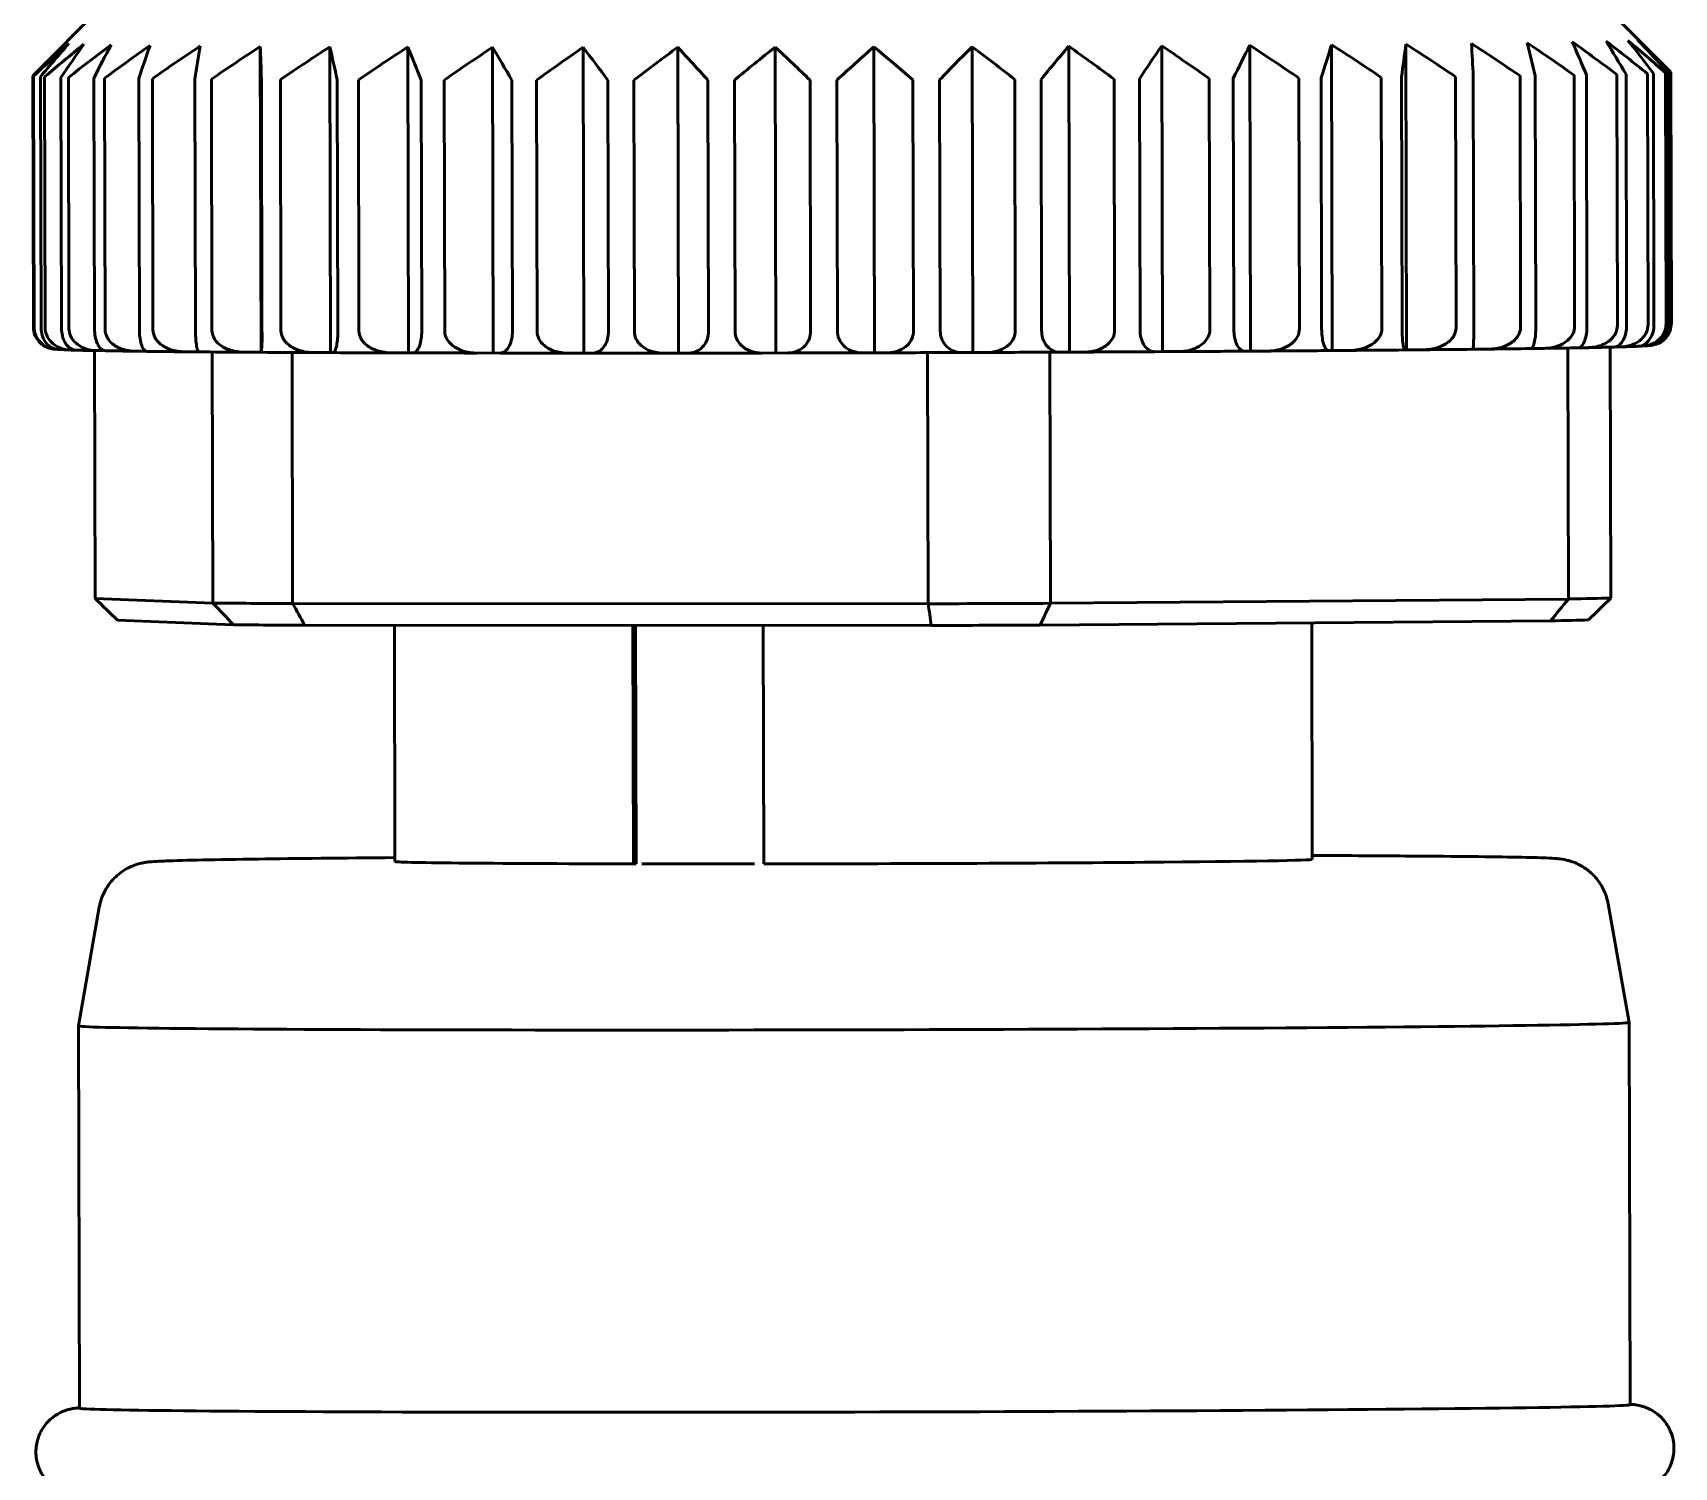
# Model space of a CAD drawing. Header units: millimetres. Extents: x 0 to 420, y 0 to 297.
# Drawn here: x 80.079 to 82.226, y 172.467 to 174.343 of the extents above; entities that cross this region are included whole.
import ezdxf

# ---------------------------------------------------------------- set-up
doc = ezdxf.new("R2010")
doc.units = ezdxf.units.MM
doc.header["$LTSCALE"] = 0.75
doc.layers.add('Visible', color=7, linetype='Continuous', lineweight=50)

msp = doc.modelspace()

# ---------------------------------------------------------------- linework, layer by layer
at = {"layer": 'Visible', "extrusion": (0, 1, 0)}
for p, q in [((80.1502, 174.3583), (80.0972, 174.3051)), ((82.1502, 174.3629), (82.2173, 174.2961)), ((80.3766, 174.3253), (80.3775, 173.9253)), ((80.4676, 174.3248), (80.4685, 173.9248)), ((80.5694, 174.3245), (80.5704, 173.9245)), ((80.6804, 174.3242), (80.6813, 173.9243)), ((80.7988, 174.3241), (80.7997, 173.9241)), ((80.9227, 174.3242), (80.9236, 173.9242)), ((81.0502, 174.3243), (81.0512, 173.9243)), ((81.1793, 174.3246), (81.1802, 173.9246)), ((81.308, 174.3249), (81.3089, 173.9249)), ((81.4341, 174.3254), (81.435, 173.9254)), ((81.5558, 174.326), (81.5567, 173.926)), ((81.671, 174.3267), (81.672, 173.9267)), ((81.7781, 174.3275), (81.779, 173.9275)), ((81.8753, 174.3283), (81.8762, 173.9283)), ((82.096, 173.959), (82.0953, 174.2876)), ((82.1114, 174.2879), (82.1121, 173.9593)), ((82.1519, 173.96), (82.1511, 174.2886)), ((82.1632, 174.2889), (82.1639, 173.9603)), ((82.192, 173.9611), (82.1912, 174.2896)), ((82.199, 174.2899), (82.1997, 173.9613)), ((82.2156, 173.9621), (82.2148, 174.2906)), ((82.2183, 174.2909), (82.219, 173.9623)), ((82.2225, 173.9631), (82.2217, 174.2916)), ((80.0798, 173.958), (80.079, 174.2866)), ((80.08, 174.2863), (80.0808, 173.9577)), ((80.0898, 173.957), (80.089, 174.2856)), ((80.0944, 174.2854), (80.0952, 173.9568)), ((80.1166, 173.9561), (80.1158, 174.2847)), ((80.1255, 174.2845), (80.1263, 173.9559)), ((80.1597, 173.9553), (80.1589, 174.2839)), ((80.1728, 174.2837), (80.1735, 173.9551)), ((80.2184, 173.9546), (80.2176, 174.2831)), ((80.2355, 174.283), (80.2362, 173.9544)), ((80.2918, 173.9539), (80.2911, 174.2825)), ((80.3126, 174.2823), (80.3133, 173.9538)), ((80.3788, 173.9534), (80.3781, 174.2819)), ((80.4029, 174.2818), (80.4036, 173.9533)), ((80.478, 173.9529), (80.4772, 174.2815)), ((80.505, 174.2814), (80.5057, 173.9529)), ((80.5878, 173.9526), (80.587, 174.2812)), ((80.6172, 174.2811), (80.618, 173.9526)), ((80.7064, 173.9524), (80.7057, 174.281)), ((80.7379, 174.281), (80.7387, 173.9524)), ((80.8321, 173.9524), (80.8314, 174.2809)), ((80.8651, 174.2809), (80.8659, 173.9524)), ((80.9628, 173.9524), (80.9621, 174.281)), ((80.9968, 174.2811), (80.9976, 173.9525)), ((81.0965, 173.9526), (81.0957, 174.2812)), ((81.1309, 174.2813), (81.1317, 173.9527)), ((81.231, 173.953), (81.2303, 174.2815)), ((81.2653, 174.2816), (81.2661, 173.9531)), ((81.3643, 173.9534), (81.3636, 174.282)), ((81.3979, 174.2821), (81.3987, 173.9535)), ((81.4942, 173.954), (81.4935, 174.2825)), ((81.5266, 174.2827), (81.5274, 173.9541)), ((81.6187, 173.9546), (81.618, 174.2832)), ((81.6494, 174.2834), (81.6502, 173.9548)), ((81.7359, 173.9554), (81.7351, 174.2839)), ((81.7643, 174.2841), (81.765, 173.9556)), ((81.8438, 173.9562), (81.843, 174.2847)), ((81.8695, 174.285), (81.8703, 173.9564)), ((81.9408, 173.9571), (81.94, 174.2856)), ((81.9634, 174.2859), (81.9641, 173.9573)), ((82.0253, 173.958), (82.0246, 174.2866)), ((82.0444, 174.2869), (82.0452, 173.9583)), ((80.1338, 173.9281), (80.1292, 173.9281)), ((80.1605, 173.6031), (80.1598, 173.9273)), ((80.1727, 173.9273), (80.1633, 173.9273)), ((80.227, 173.9265), (80.213, 173.9265)), ((80.2958, 173.9258), (80.2775, 173.9258)), ((80.3137, 173.9255), (80.3145, 173.5972)), ((80.3557, 173.9253), (80.3775, 173.9253)), ((80.3775, 173.9253), (80.378, 173.9251)), ((80.4189, 173.5965), (80.4181, 173.9249)), ((80.4685, 173.9248), (80.4465, 173.9248)), ((80.4685, 173.9248), (80.4718, 173.9247)), ((80.5704, 173.9245), (80.5484, 173.9244)), ((80.5704, 173.9245), (80.5763, 173.9243)), ((80.6813, 173.9243), (80.6599, 173.9242)), ((80.6813, 173.9243), (80.6899, 173.9241)), ((80.7997, 173.9241), (80.779, 173.924)), ((80.7997, 173.9241), (80.8107, 173.924)), ((80.9236, 173.9242), (80.9041, 173.924)), ((80.9236, 173.9242), (80.9369, 173.9241)), ((81.0512, 173.9243), (81.033, 173.9242)), ((81.0512, 173.9243), (81.0666, 173.9242)), ((81.1802, 173.9246), (81.1638, 173.9244)), ((81.1802, 173.9246), (81.1975, 173.9245)), ((81.2496, 173.9247), (81.2504, 173.5962)), ((81.2944, 173.9248), (81.3089, 173.9249)), ((81.3089, 173.9249), (81.3277, 173.9249)), ((81.4102, 173.5968), (81.4095, 173.9252)), ((81.435, 173.9254), (81.4227, 173.9253)), ((81.435, 173.9254), (81.4551, 173.9254)), ((81.5567, 173.926), (81.5468, 173.9259)), ((81.5567, 173.926), (81.5778, 173.926)), ((81.672, 173.9267), (81.6646, 173.9265)), ((81.672, 173.9267), (81.6937, 173.9267)), ((81.779, 173.9275), (81.7743, 173.9273)), ((81.779, 173.9275), (81.801, 173.9275)), ((81.8762, 173.9283), (81.8742, 173.9282)), ((81.8762, 173.9283), (81.8981, 173.9284)), ((81.9629, 173.9292), (81.9834, 173.9293)), ((82.0392, 173.9302), (82.0556, 173.9303)), ((82.0871, 173.9308), (82.0878, 173.6024)), ((82.1016, 173.9312), (82.1136, 173.9312)), ((82.1433, 173.6037), (82.1425, 173.9319)), ((82.1491, 173.9322), (82.1563, 173.9322)), ((82.1809, 173.9332), (82.1832, 173.9332)), ((80.3145, 173.5972), (80.1605, 173.6031)), ((82.0878, 173.6024), (81.4102, 173.5968)), ((81.2504, 173.5962), (80.4189, 173.5965)), ((80.3416, 173.5687), (80.1899, 173.5746)), ((81.2541, 173.5678), (80.4348, 173.5681)), ((80.5527, 173.2592), (80.552, 173.5681)), ((80.8641, 173.568), (80.8648, 173.2561)), ((80.8682, 173.2561), (80.8675, 173.568)), ((81.0353, 173.256), (81.0346, 173.5679)), ((82.0645, 173.5739), (81.3969, 173.5684)), ((81.7527, 173.2619), (81.752, 173.5713)), ((80.8682, 173.2561), (80.8648, 173.2561)), ((80.1659, 173.1993), (80.1389, 173.044)), ((82.1397, 173.2038), (82.1675, 173.0486)), ((80.1389, 173.044), (80.1401, 172.544)), ((82.1675, 173.0486), (82.1686, 172.5486))]:
    msp.add_line(p, q, dxfattribs=at)
at = {"layer": 'Visible'}
msp.add_arc((80.1536, 173.9454), 0.2253, 354.8287, 2.0224, dxfattribs=at)
at = {"layer": 'Visible', "extrusion": (-2e-16, 0, -1)}
for centre, major_axis, ratio, start_param, end_param in [((81.1695, 173.9329), (1.0634, 0.0032), 0.007528, 2.814361, 2.904274), ((81.1565, 173.9322), (1.0497, 0.0025), 0.007337, 2.689308, 2.780897), ((81.1532, 173.932), (1.0461, 0.0024), 0.007288, 2.563899, 2.656063), ((81.1521, 173.932), (1.0447, 0.0024), 0.00727, 2.43836, 2.530797), ((81.1516, 173.932), (1.044, 0.0024), 0.007262, 2.312766, 2.405358), ((81.1514, 173.932), (1.0437, 0.0024), 0.007258, 2.187146, 2.279835), ((81.1513, 173.932), (1.0435, 0.0024), 0.007256, 2.061513, 2.154265), ((81.1512, 173.932), (1.0434, 0.0024), 0.007255, 1.935874, 2.028668), ((81.1512, 173.932), (1.0433, 0.0024), 0.007254, 1.810232, 1.903054), ((81.1512, 173.932), (1.0433, 0.0024), 0.007253, 1.68459, 1.777428), ((81.1512, 173.932), (1.0433, 0.0024), 0.007253, 1.558949, 1.651795), ((81.1512, 173.932), (1.0433, 0.0024), 0.007253, 1.433313, 1.526157), ((81.1512, 173.932), (1.0433, 0.0024), 0.007254, 1.307683, 1.400516), ((81.1512, 173.932), (1.0434, 0.0024), 0.007254, 1.182062, 1.274873), ((81.1511, 173.932), (1.0434, 0.0024), 0.007255, 1.056455, 1.149232), ((81.151, 173.932), (1.0436, 0.0024), 0.007257, 0.930868, 1.023595), ((81.1509, 173.932), (1.0438, 0.0024), 0.00726, 0.805316, 0.897967), ((81.1506, 173.932), (1.0443, 0.0024), 0.007265, 0.679824, 0.772356), ((81.1499, 173.932), (1.0452, 0.0024), 0.007276, 0.554446, 0.646782), ((81.1481, 173.9321), (1.0472, 0.0023), 0.007304, 0.429323, 0.521287), ((81.1423, 173.9323), (1.0535, 0.0021), 0.007389, 0.304907, 0.395994), ((81.152, 173.5748), (1, 0.0023), 0.007252, 2.370566, 2.51571), ((81.152, 173.5748), (1, 0.0023), 0.007252, 1.323368, 1.468512), ((81.152, 173.5748), (1, 0.0023), 0.007252, 0.276171, 0.421314), ((81.1527, 173.2605), (0.6, 0.0014), 0.007252, 2.071311, 3.141593), ((81.1527, 173.2605), (0.6, 0.0014), 0.007252, 0, 1.767766), ((81.1527, 173.2605), (0.6, 0.0014), 0.007252, 1.788678, 2.0504), ((81.1532, 173.0463), (1.0143, 0.0023), 0.007252, -0.001279, 3.142871), ((81.1543, 172.5463), (1.0143, 0.0023), 0.007252, 0, 3.141593)]:
    msp.add_ellipse(centre, major_axis=major_axis, ratio=ratio, start_param=start_param, end_param=end_param, dxfattribs=at)
at = {"layer": 'Visible'}
for start_param, end_param in [(-0.42773, -0.269755), (3.761061, 3.919035), (-1.474927, -1.316953)]:
    msp.add_ellipse((81.1519, 173.6034), major_axis=(1.0286, 0.0024), ratio=0.007252, start_param=start_param, end_param=end_param, dxfattribs=at)
for points in [[(82.0339, 174.3301), (82.0375, 174.316), (82.041, 174.3015), (82.0444, 174.2869)], [(82.0953, 174.2876), (82.075, 174.302), (82.0546, 174.3162), (82.0339, 174.3301)], [(82.0929, 174.3311), (82.0991, 174.317), (82.1053, 174.3025), (82.1114, 174.2879)], [(82.1511, 174.2886), (82.1319, 174.303), (82.1125, 174.3172), (82.0929, 174.3311)], [(82.1371, 174.3321), (82.1458, 174.318), (82.1545, 174.3035), (82.1632, 174.2889)], [(82.1912, 174.2896), (82.1733, 174.304), (82.1553, 174.3182), (82.1371, 174.3321)], [(82.1657, 174.3331), (82.1769, 174.319), (82.188, 174.3045), (82.199, 174.2899)], [(82.2148, 174.2906), (82.1986, 174.305), (82.1822, 174.3192), (82.1657, 174.3331)], [(82.1782, 174.334), (82.1917, 174.3199), (82.205, 174.3055), (82.2183, 174.2909)], [(82.2217, 174.2916), (82.2073, 174.306), (82.1928, 174.3202), (82.1782, 174.334)], [(80.126, 174.3289), (80.1105, 174.315), (80.0952, 174.3008), (80.08, 174.2863)], [(80.089, 174.2856), (80.1012, 174.3003), (80.1135, 174.3148), (80.126, 174.3289)], [(80.1458, 174.328), (80.1285, 174.3141), (80.1114, 174.2998), (80.0944, 174.2854)], [(80.1158, 174.2847), (80.1257, 174.2994), (80.1357, 174.3139), (80.1458, 174.328)], [(80.1814, 174.3272), (80.1626, 174.3133), (80.144, 174.299), (80.1255, 174.2845)], [(80.1589, 174.2839), (80.1663, 174.2986), (80.1738, 174.313), (80.1814, 174.3272)], [(80.2323, 174.3265), (80.2123, 174.3125), (80.1925, 174.2982), (80.1728, 174.2837)], [(80.2176, 174.2831), (80.2225, 174.2978), (80.2274, 174.3123), (80.2323, 174.3265)], [(80.2977, 174.3258), (80.2768, 174.3118), (80.2561, 174.2975), (80.2355, 174.283)], [(80.2911, 174.2825), (80.2933, 174.2972), (80.2955, 174.3116), (80.2977, 174.3258)], [(80.3766, 174.3253), (80.3551, 174.3112), (80.3337, 174.2969), (80.3126, 174.2823)], [(80.3781, 174.2819), (80.3776, 174.2966), (80.3771, 174.3111), (80.3766, 174.3253)], [(80.4676, 174.3248), (80.4459, 174.3107), (80.4243, 174.2964), (80.4029, 174.2818)], [(80.4772, 174.2815), (80.474, 174.2962), (80.4709, 174.3106), (80.4676, 174.3248)], [(80.5694, 174.3245), (80.5478, 174.3104), (80.5263, 174.296), (80.505, 174.2814)], [(80.587, 174.2812), (80.5812, 174.2959), (80.5753, 174.3103), (80.5694, 174.3245)], [(80.6804, 174.3242), (80.6592, 174.3101), (80.6381, 174.2958), (80.6172, 174.2811)], [(80.7057, 174.281), (80.6973, 174.2957), (80.6889, 174.3101), (80.6804, 174.3242)], [(80.7988, 174.3241), (80.7783, 174.31), (80.7581, 174.2956), (80.7379, 174.281)], [(80.8314, 174.2809), (80.8206, 174.2956), (80.8097, 174.31), (80.7988, 174.3241)], [(80.9227, 174.3242), (80.9034, 174.31), (80.8842, 174.2956), (80.8651, 174.2809)], [(80.9621, 174.281), (80.9491, 174.2956), (80.9359, 174.31), (80.9227, 174.3242)], [(81.0502, 174.3243), (81.0323, 174.3102), (81.0145, 174.2957), (80.9968, 174.2811)], [(81.0957, 174.2812), (81.0807, 174.2958), (81.0655, 174.3102), (81.0502, 174.3243)], [(81.1793, 174.3246), (81.1631, 174.3104), (81.1469, 174.296), (81.1309, 174.2813)], [(81.2303, 174.2815), (81.2134, 174.2961), (81.1965, 174.3105), (81.1793, 174.3246)], [(81.308, 174.3249), (81.2936, 174.3108), (81.2794, 174.2963), (81.2653, 174.2816)], [(81.3636, 174.282), (81.3452, 174.2965), (81.3266, 174.3109), (81.308, 174.3249)], [(81.4341, 174.3254), (81.422, 174.3113), (81.4099, 174.2968), (81.3979, 174.2821)], [(81.4935, 174.2825), (81.4738, 174.2971), (81.4541, 174.3114), (81.4341, 174.3254)], [(81.5558, 174.326), (81.546, 174.3118), (81.5363, 174.2974), (81.5266, 174.2827)], [(81.618, 174.2832), (81.5974, 174.2977), (81.5767, 174.312), (81.5558, 174.326)], [(81.671, 174.3267), (81.6638, 174.3125), (81.6566, 174.2981), (81.6494, 174.2834)], [(81.7351, 174.2839), (81.7139, 174.2984), (81.6926, 174.3127), (81.671, 174.3267)], [(81.7781, 174.3275), (81.7735, 174.3133), (81.7689, 174.2988), (81.7643, 174.2841)], [(81.843, 174.2847), (81.8216, 174.2992), (81.7999, 174.3135), (81.7781, 174.3275)], [(81.8753, 174.3283), (81.8733, 174.3141), (81.8714, 174.2997), (81.8695, 174.285)], [(81.94, 174.2856), (81.9186, 174.3001), (81.897, 174.3144), (81.8753, 174.3283)], [(81.961, 174.3292), (81.9618, 174.315), (81.9626, 174.3006), (81.9634, 174.2859)], [(82.0246, 174.2866), (82.0035, 174.3011), (81.9824, 174.3153), (81.961, 174.3292)], [(80.079, 174.2866), (80.0851, 174.2928), (80.0911, 174.2989), (80.0972, 174.3051)], [(80.128, 173.9281), (80.1216, 173.9284), (80.1166, 173.9286), (80.1127, 173.9288)], [(82.1788, 173.933), (82.173, 173.9327), (82.1658, 173.9325), (82.1573, 173.9323)], [(82.1962, 173.9342), (82.1926, 173.9337), (82.1895, 173.9335), (82.1849, 173.9333)], [(80.1899, 173.5746), (80.1801, 173.5841), (80.1703, 173.5936), (80.1605, 173.6031)], [(82.0645, 173.5739), (82.0723, 173.5834), (82.0801, 173.5929), (82.0878, 173.6024)], [(82.1141, 173.575), (82.1238, 173.5846), (82.1336, 173.5941), (82.1433, 173.6037)], [(80.3416, 173.5687), (80.3325, 173.5782), (80.3235, 173.5877), (80.3145, 173.5972)], [(80.4348, 173.5681), (80.4295, 173.5776), (80.4242, 173.587), (80.4189, 173.5965)], [(81.2541, 173.5678), (81.2529, 173.5773), (81.2517, 173.5867), (81.2504, 173.5962)], [(81.3969, 173.5684), (81.4013, 173.5778), (81.4058, 173.5873), (81.4102, 173.5968)]]:
    msp.add_open_spline(points, degree=3, dxfattribs=at)
for points, knots in [([(80.0858, 173.9405), (80.084, 173.9427), (80.0824, 173.9457), (80.0804, 173.9513), (80.0798, 173.9549), (80.0798, 173.958)], [0.13795752, 0.13795752, 0.13795752, 0.13795752, 0.14488235, 0.14488235, 0.15136692, 0.15136692, 0.15136692, 0.15136692]), ([(80.0808, 173.9577), (80.0808, 173.9546), (80.0814, 173.9511), (80.0837, 173.9449), (80.0859, 173.9415), (80.0907, 173.9361), (80.0944, 173.9335), (80.1017, 173.9302), (80.1066, 173.9291), (80.1108, 173.929)], [0, 0, 0, 0, 0.00648457, 0.00648457, 0.01447686, 0.01447686, 0.02471872, 0.02471872, 0.03700894, 0.03700894, 0.03700894, 0.03700894]), ([(80.1127, 173.9288), (80.1096, 173.9291), (80.1062, 173.93), (80.1008, 173.933), (80.0978, 173.9356), (80.0939, 173.9409), (80.0922, 173.9443), (80.0903, 173.9504), (80.0898, 173.954), (80.0898, 173.957)], [0.11591103, 0.11591103, 0.11591103, 0.11591103, 0.12665732, 0.12665732, 0.13689918, 0.13689918, 0.14489147, 0.14489147, 0.15137604, 0.15137604, 0.15137604, 0.15137604]), ([(80.0952, 173.9568), (80.0952, 173.9537), (80.096, 173.9501), (80.0985, 173.944), (80.1009, 173.9406), (80.1063, 173.9352), (80.1105, 173.9326), (80.1187, 173.9292), (80.1244, 173.9281), (80.1292, 173.9281)], [0, 0, 0, 0, 0.00648457, 0.00648457, 0.01447686, 0.01447686, 0.02471872, 0.02471872, 0.037436, 0.037436, 0.037436, 0.037436]), ([(80.1359, 173.9279), (80.1332, 173.928), (80.1301, 173.929), (80.1255, 173.9321), (80.1231, 173.9347), (80.1199, 173.94), (80.1185, 173.9434), (80.117, 173.9495), (80.1166, 173.9531), (80.1166, 173.9561)], [0.11487274, 0.11487274, 0.11487274, 0.11487274, 0.1266482, 0.1266482, 0.13689006, 0.13689006, 0.14488235, 0.14488235, 0.15136692, 0.15136692, 0.15136692, 0.15136692]), ([(80.1263, 173.9559), (80.1263, 173.9528), (80.1271, 173.9492), (80.1299, 173.9431), (80.1325, 173.9397), (80.1384, 173.9343), (80.1429, 173.9317), (80.1519, 173.9283), (80.1581, 173.9273), (80.1633, 173.9273)], [0, 0, 0, 0, 0.00648457, 0.00648457, 0.01447686, 0.01447686, 0.02471872, 0.02471872, 0.037436, 0.037436, 0.037436, 0.037436]), ([(80.1743, 173.9271), (80.1723, 173.9271), (80.1699, 173.9281), (80.1664, 173.9313), (80.1646, 173.9339), (80.1622, 173.9392), (80.1611, 173.9426), (80.16, 173.9487), (80.1597, 173.9522), (80.1597, 173.9553)], [0.1145639, 0.1145639, 0.1145639, 0.1145639, 0.12665732, 0.12665732, 0.13689918, 0.13689918, 0.14489147, 0.14489147, 0.15137604, 0.15137604, 0.15137604, 0.15137604]), ([(80.1735, 173.9551), (80.1735, 173.952), (80.1744, 173.9484), (80.1773, 173.9423), (80.1801, 173.9389), (80.1864, 173.9335), (80.1913, 173.9309), (80.2008, 173.9276), (80.2074, 173.9265), (80.213, 173.9265)], [0, 0, 0, 0, 0.00648457, 0.00648457, 0.01447686, 0.01447686, 0.02471872, 0.02471872, 0.037436, 0.037436, 0.037436, 0.037436]), ([(80.2281, 173.9263), (80.2267, 173.9264), (80.2252, 173.9273), (80.2228, 173.9306), (80.2216, 173.9331), (80.2201, 173.9384), (80.2193, 173.9418), (80.2186, 173.9479), (80.2184, 173.9515), (80.2184, 173.9546)], [0.11435747, 0.11435747, 0.11435747, 0.11435747, 0.126603, 0.126603, 0.13684486, 0.13684486, 0.14483715, 0.14483715, 0.15132172, 0.15132172, 0.15132172, 0.15132172]), ([(80.2362, 173.9544), (80.2362, 173.9513), (80.2371, 173.9477), (80.2402, 173.9416), (80.2431, 173.9382), (80.2497, 173.9328), (80.2547, 173.9302), (80.2647, 173.9269), (80.2717, 173.9258), (80.2775, 173.9258)], [0, 0, 0, 0, 0.00648457, 0.00648457, 0.01447686, 0.01447686, 0.02471872, 0.02471872, 0.037436, 0.037436, 0.037436, 0.037436]), ([(80.2963, 173.9257), (80.2957, 173.9257), (80.295, 173.9267), (80.2939, 173.9299), (80.2933, 173.9325), (80.2926, 173.9378), (80.2923, 173.9412), (80.2919, 173.9473), (80.2918, 173.9508), (80.2918, 173.9539)], [0.1143241, 0.1143241, 0.1143241, 0.1143241, 0.12665732, 0.12665732, 0.13689918, 0.13689918, 0.14489147, 0.14489147, 0.15137604, 0.15137604, 0.15137604, 0.15137604]), ([(80.3133, 173.9538), (80.3133, 173.9507), (80.3143, 173.9471), (80.3174, 173.941), (80.3204, 173.9376), (80.3272, 173.9322), (80.3324, 173.9296), (80.3426, 173.9263), (80.3498, 173.9252), (80.3557, 173.9253)], [0, 0, 0, 0, 0.00648457, 0.00648457, 0.01447686, 0.01447686, 0.02471872, 0.02471872, 0.037436, 0.037436, 0.037436, 0.037436]), ([(80.4036, 173.9533), (80.4036, 173.9502), (80.4046, 173.9466), (80.4078, 173.9405), (80.4108, 173.9371), (80.4176, 173.9317), (80.4229, 173.9291), (80.4333, 173.9258), (80.4405, 173.9248), (80.4465, 173.9248)], [0, 0, 0, 0, 0.00648457, 0.00648457, 0.01447686, 0.01447686, 0.02471872, 0.02471872, 0.037436, 0.037436, 0.037436, 0.037436]), ([(80.4718, 173.9247), (80.4726, 173.9246), (80.4737, 173.9256), (80.4752, 173.9289), (80.476, 173.9315), (80.477, 173.9368), (80.4774, 173.9402), (80.4779, 173.9463), (80.478, 173.9499), (80.478, 173.9529)], [0.11389484, 0.11389484, 0.11389484, 0.11389484, 0.12661213, 0.12661213, 0.13685399, 0.13685399, 0.14484627, 0.14484627, 0.15133084, 0.15133084, 0.15133084, 0.15133084]), ([(80.5057, 173.9529), (80.5057, 173.9498), (80.5067, 173.9462), (80.5098, 173.9401), (80.5129, 173.9367), (80.5197, 173.9313), (80.5249, 173.9288), (80.5353, 173.9254), (80.5424, 173.9244), (80.5484, 173.9244)], [0, 0, 0, 0, 0.00648457, 0.00648457, 0.01447686, 0.01447686, 0.02471872, 0.02471872, 0.037436, 0.037436, 0.037436, 0.037436]), ([(80.5763, 173.9243), (80.5779, 173.9243), (80.5798, 173.9253), (80.5826, 173.9286), (80.584, 173.9312), (80.5859, 173.9365), (80.5867, 173.9399), (80.5875, 173.946), (80.5878, 173.9495), (80.5878, 173.9526)], [0.11393092, 0.11393092, 0.11393092, 0.11393092, 0.1266482, 0.1266482, 0.13689006, 0.13689006, 0.14488235, 0.14488235, 0.15136692, 0.15136692, 0.15136692, 0.15136692]), ([(80.618, 173.9526), (80.618, 173.9495), (80.6189, 173.9459), (80.622, 173.9398), (80.625, 173.9364), (80.6317, 173.9311), (80.6368, 173.9285), (80.6469, 173.9251), (80.654, 173.9241), (80.6599, 173.9242)], [0, 0, 0, 0, 0.00648457, 0.00648457, 0.01447686, 0.01447686, 0.02471872, 0.02471872, 0.037436, 0.037436, 0.037436, 0.037436]), ([(80.6899, 173.9241), (80.6922, 173.9241), (80.695, 173.9251), (80.699, 173.9284), (80.7011, 173.931), (80.7037, 173.9363), (80.7049, 173.9397), (80.7061, 173.9458), (80.7064, 173.9494), (80.7064, 173.9524)], [0.11388572, 0.11388572, 0.11388572, 0.11388572, 0.126603, 0.126603, 0.13684486, 0.13684486, 0.14483715, 0.14483715, 0.15132172, 0.15132172, 0.15132172, 0.15132172]), ([(80.7387, 173.9524), (80.7387, 173.9493), (80.7396, 173.9457), (80.7426, 173.9396), (80.7454, 173.9362), (80.7519, 173.9309), (80.7568, 173.9283), (80.7666, 173.925), (80.7733, 173.924), (80.779, 173.924)], [0, 0, 0, 0, 0.00648457, 0.00648457, 0.01447686, 0.01447686, 0.02471872, 0.02471872, 0.037436, 0.037436, 0.037436, 0.037436]), ([(80.8107, 173.924), (80.8138, 173.924), (80.8173, 173.925), (80.8225, 173.9283), (80.8252, 173.9309), (80.8286, 173.9362), (80.8301, 173.9396), (80.8316, 173.9457), (80.8321, 173.9493), (80.8321, 173.9524)], [0.11394004, 0.11394004, 0.11394004, 0.11394004, 0.12665732, 0.12665732, 0.13689918, 0.13689918, 0.14489147, 0.14489147, 0.15137604, 0.15137604, 0.15137604, 0.15137604]), ([(80.8659, 173.9524), (80.8659, 173.9493), (80.8667, 173.9457), (80.8696, 173.9396), (80.8723, 173.9362), (80.8783, 173.9309), (80.883, 173.9283), (80.8923, 173.925), (80.8987, 173.924), (80.9041, 173.924)], [0, 0, 0, 0, 0.00648457, 0.00648457, 0.01447686, 0.01447686, 0.02471872, 0.02471872, 0.037436, 0.037436, 0.037436, 0.037436]), ([(80.9369, 173.9241), (80.9406, 173.924), (80.945, 173.925), (80.9512, 173.9284), (80.9544, 173.9309), (80.9585, 173.9363), (80.9604, 173.9397), (80.9623, 173.9458), (80.9628, 173.9494), (80.9628, 173.9524)], [0.11389484, 0.11389484, 0.11389484, 0.11389484, 0.12661213, 0.12661213, 0.13685399, 0.13685399, 0.14484627, 0.14484627, 0.15133084, 0.15133084, 0.15133084, 0.15133084]), ([(80.9976, 173.9525), (80.9976, 173.9494), (80.9984, 173.9458), (81.001, 173.9397), (81.0035, 173.9363), (81.0091, 173.931), (81.0135, 173.9284), (81.0221, 173.9251), (81.028, 173.9241), (81.033, 173.9242)], [0, 0, 0, 0, 0.00648457, 0.00648457, 0.01447686, 0.01447686, 0.02471872, 0.02471872, 0.037436, 0.037436, 0.037436, 0.037436]), ([(81.0666, 173.9242), (81.0708, 173.9242), (81.0758, 173.9252), (81.0831, 173.9286), (81.0868, 173.9311), (81.0915, 173.9365), (81.0937, 173.9399), (81.0959, 173.946), (81.0965, 173.9496), (81.0965, 173.9526)], [0.11388572, 0.11388572, 0.11388572, 0.11388572, 0.126603, 0.126603, 0.13684486, 0.13684486, 0.14483715, 0.14483715, 0.15132172, 0.15132172, 0.15132172, 0.15132172]), ([(81.1317, 173.9527), (81.1317, 173.9496), (81.1324, 173.9461), (81.1348, 173.9399), (81.1371, 173.9366), (81.1422, 173.9312), (81.1461, 173.9287), (81.1539, 173.9254), (81.1593, 173.9244), (81.1638, 173.9244)], [0, 0, 0, 0, 0.00648457, 0.00648457, 0.01447686, 0.01447686, 0.02471872, 0.02471872, 0.037436, 0.037436, 0.037436, 0.037436]), ([(81.1975, 173.9245), (81.2022, 173.9245), (81.2079, 173.9255), (81.216, 173.9289), (81.2201, 173.9314), (81.2255, 173.9368), (81.2278, 173.9402), (81.2303, 173.9463), (81.231, 173.9499), (81.231, 173.953)], [0.11394004, 0.11394004, 0.11394004, 0.11394004, 0.12665732, 0.12665732, 0.13689918, 0.13689918, 0.14489147, 0.14489147, 0.15137604, 0.15137604, 0.15137604, 0.15137604]), ([(81.2661, 173.9531), (81.2661, 173.95), (81.2667, 173.9464), (81.2688, 173.9403), (81.2708, 173.9369), (81.2753, 173.9316), (81.2788, 173.929), (81.2857, 173.9257), (81.2904, 173.9248), (81.2944, 173.9248)], [0, 0, 0, 0, 0.00648457, 0.00648457, 0.01447686, 0.01447686, 0.02471872, 0.02471872, 0.037436, 0.037436, 0.037436, 0.037436]), ([(81.3277, 173.9249), (81.3329, 173.9249), (81.339, 173.9259), (81.3479, 173.9293), (81.3524, 173.9319), (81.3582, 173.9372), (81.3608, 173.9406), (81.3635, 173.9467), (81.3643, 173.9503), (81.3643, 173.9534)], [0.11393092, 0.11393092, 0.11393092, 0.11393092, 0.1266482, 0.1266482, 0.13689006, 0.13689006, 0.14488235, 0.14488235, 0.15136692, 0.15136692, 0.15136692, 0.15136692]), ([(81.3987, 173.9535), (81.3987, 173.9504), (81.3992, 173.9469), (81.401, 173.9408), (81.4027, 173.9374), (81.4066, 173.9321), (81.4095, 173.9295), (81.4153, 173.9262), (81.4193, 173.9252), (81.4227, 173.9253)], [0, 0, 0, 0, 0.00648457, 0.00648457, 0.01447686, 0.01447686, 0.02471872, 0.02471872, 0.037436, 0.037436, 0.037436, 0.037436]), ([(81.4551, 173.9254), (81.4607, 173.9254), (81.4672, 173.9264), (81.4767, 173.9298), (81.4815, 173.9324), (81.4877, 173.9378), (81.4905, 173.9412), (81.4934, 173.9473), (81.4942, 173.9509), (81.4942, 173.954)], [0.11394004, 0.11394004, 0.11394004, 0.11394004, 0.12665732, 0.12665732, 0.13689918, 0.13689918, 0.14489147, 0.14489147, 0.15137604, 0.15137604, 0.15137604, 0.15137604]), ([(81.5274, 173.9541), (81.5274, 173.951), (81.5278, 173.9474), (81.5293, 173.9413), (81.5307, 173.938), (81.5337, 173.9326), (81.5361, 173.9301), (81.5408, 173.9268), (81.544, 173.9258), (81.5468, 173.9259)], [0, 0, 0, 0, 0.00648457, 0.00648457, 0.01447686, 0.01447686, 0.02471872, 0.02471872, 0.037436, 0.037436, 0.037436, 0.037436]), ([(81.5778, 173.926), (81.5836, 173.926), (81.5904, 173.9271), (81.6004, 173.9304), (81.6054, 173.933), (81.6119, 173.9384), (81.6148, 173.9418), (81.6179, 173.9479), (81.6187, 173.9515), (81.6187, 173.9546)], [0.11393092, 0.11393092, 0.11393092, 0.11393092, 0.1266482, 0.1266482, 0.13689006, 0.13689006, 0.14488235, 0.14488235, 0.15136692, 0.15136692, 0.15136692, 0.15136692]), ([(81.6502, 173.9548), (81.6502, 173.9517), (81.6505, 173.9481), (81.6516, 173.942), (81.6526, 173.9386), (81.6549, 173.9333), (81.6567, 173.9308), (81.6601, 173.9275), (81.6626, 173.9265), (81.6646, 173.9265)], [0, 0, 0, 0, 0.00648457, 0.00648457, 0.01447686, 0.01447686, 0.02471872, 0.02471872, 0.037436, 0.037436, 0.037436, 0.037436]), ([(81.6937, 173.9267), (81.6996, 173.9267), (81.7067, 173.9278), (81.717, 173.9312), (81.7221, 173.9338), (81.7289, 173.9391), (81.7319, 173.9426), (81.735, 173.9487), (81.7359, 173.9523), (81.7359, 173.9554)], [0.11394004, 0.11394004, 0.11394004, 0.11394004, 0.12665732, 0.12665732, 0.13689918, 0.13689918, 0.14489147, 0.14489147, 0.15137604, 0.15137604, 0.15137604, 0.15137604]), ([(81.765, 173.9556), (81.7651, 173.9525), (81.7653, 173.9489), (81.766, 173.9428), (81.7666, 173.9394), (81.7681, 173.9341), (81.7692, 173.9316), (81.7715, 173.9282), (81.773, 173.9273), (81.7743, 173.9273)], [0, 0, 0, 0, 0.00648457, 0.00648457, 0.01447686, 0.01447686, 0.02471872, 0.02471872, 0.037436, 0.037436, 0.037436, 0.037436]), ([(81.801, 173.9275), (81.8071, 173.9275), (81.8143, 173.9286), (81.8246, 173.932), (81.8299, 173.9346), (81.8367, 173.94), (81.8397, 173.9434), (81.8429, 173.9495), (81.8438, 173.9531), (81.8438, 173.9562)], [0.11393092, 0.11393092, 0.11393092, 0.11393092, 0.1266482, 0.1266482, 0.13689006, 0.13689006, 0.14488235, 0.14488235, 0.15136692, 0.15136692, 0.15136692, 0.15136692]), ([(81.8703, 173.9564), (81.8703, 173.9533), (81.8704, 173.9497), (81.8707, 173.9436), (81.8709, 173.9403), (81.8716, 173.9349), (81.8721, 173.9324), (81.873, 173.9291), (81.8737, 173.9281), (81.8742, 173.9282)], [0, 0, 0, 0, 0.00648457, 0.00648457, 0.01447686, 0.01447686, 0.02471872, 0.02471872, 0.037436, 0.037436, 0.037436, 0.037436]), ([(81.8981, 173.9284), (81.9042, 173.9284), (81.9113, 173.9295), (81.9217, 173.9329), (81.9269, 173.9355), (81.9337, 173.9409), (81.9367, 173.9443), (81.9398, 173.9504), (81.9408, 173.954), (81.9408, 173.9571)], [0.11393092, 0.11393092, 0.11393092, 0.11393092, 0.1266482, 0.1266482, 0.13689006, 0.13689006, 0.14488235, 0.14488235, 0.15136692, 0.15136692, 0.15136692, 0.15136692]), ([(81.9641, 173.9573), (81.9641, 173.9542), (81.9641, 173.9507), (81.964, 173.9446), (81.9639, 173.9412), (81.9637, 173.9359), (81.9635, 173.9333), (81.9632, 173.93), (81.9629, 173.9291), (81.9627, 173.9291)], [0, 0, 0, 0, 0.00648457, 0.00648457, 0.01447686, 0.01447686, 0.02471872, 0.02471872, 0.03708552, 0.03708552, 0.03708552, 0.03708552]), ([(81.9834, 173.9293), (81.9894, 173.9293), (81.9964, 173.9304), (82.0066, 173.9338), (82.0117, 173.9364), (82.0183, 173.9418), (82.0213, 173.9452), (82.0244, 173.9514), (82.0253, 173.9549), (82.0253, 173.958)], [0.11389484, 0.11389484, 0.11389484, 0.11389484, 0.12661213, 0.12661213, 0.13685399, 0.13685399, 0.14484627, 0.14484627, 0.15133084, 0.15133084, 0.15133084, 0.15133084]), ([(82.0452, 173.9583), (82.0452, 173.9552), (82.045, 173.9516), (82.0446, 173.9455), (82.0441, 173.9421), (82.043, 173.9368), (82.0422, 173.9343), (82.0405, 173.931), (82.0394, 173.93), (82.0385, 173.93)], [0, 0, 0, 0, 0.00648457, 0.00648457, 0.01447686, 0.01447686, 0.02471872, 0.02471872, 0.03701772, 0.03701772, 0.03701772, 0.03701772]), ([(82.0556, 173.9303), (82.0614, 173.9303), (82.0681, 173.9314), (82.078, 173.9348), (82.0829, 173.9374), (82.0893, 173.9428), (82.0922, 173.9462), (82.0952, 173.9524), (82.0961, 173.9559), (82.096, 173.959)], [0.11388572, 0.11388572, 0.11388572, 0.11388572, 0.126603, 0.126603, 0.13684486, 0.13684486, 0.14483715, 0.14483715, 0.15132172, 0.15132172, 0.15132172, 0.15132172]), ([(82.1121, 173.9593), (82.1121, 173.9562), (82.1119, 173.9526), (82.111, 173.9465), (82.1101, 173.9431), (82.1082, 173.9378), (82.1068, 173.9353), (82.1039, 173.932), (82.102, 173.931), (82.1003, 173.931)], [0, 0, 0, 0, 0.00648457, 0.00648457, 0.01447686, 0.01447686, 0.02471872, 0.02471872, 0.03690717, 0.03690717, 0.03690717, 0.03690717]), ([(82.1136, 173.9312), (82.119, 173.9313), (82.1254, 173.9323), (82.1347, 173.9358), (82.1394, 173.9384), (82.1455, 173.9438), (82.1482, 173.9472), (82.1511, 173.9534), (82.1519, 173.957), (82.1519, 173.96)], [0.11393092, 0.11393092, 0.11393092, 0.11393092, 0.1266482, 0.1266482, 0.13689006, 0.13689006, 0.14488235, 0.14488235, 0.15136692, 0.15136692, 0.15136692, 0.15136692]), ([(82.1639, 173.9603), (82.1639, 173.9572), (82.1636, 173.9536), (82.1623, 173.9475), (82.1611, 173.9442), (82.1584, 173.9388), (82.1563, 173.9363), (82.1523, 173.933), (82.1496, 173.9321), (82.1472, 173.932)], [0, 0, 0, 0, 0.00648457, 0.00648457, 0.01447686, 0.01447686, 0.02471872, 0.02471872, 0.03670182, 0.03670182, 0.03670182, 0.03670182]), ([(82.1563, 173.9322), (82.1614, 173.9323), (82.1674, 173.9333), (82.176, 173.9368), (82.1804, 173.9394), (82.186, 173.9448), (82.1886, 173.9482), (82.1912, 173.9544), (82.192, 173.958), (82.192, 173.9611)], [0.11388572, 0.11388572, 0.11388572, 0.11388572, 0.126603, 0.126603, 0.13684486, 0.13684486, 0.14483715, 0.14483715, 0.15132172, 0.15132172, 0.15132172, 0.15132172]), ([(82.1997, 173.9613), (82.1997, 173.9582), (82.1993, 173.9547), (82.1977, 173.9486), (82.1961, 173.9452), (82.1926, 173.9398), (82.1899, 173.9373), (82.1849, 173.9341), (82.1817, 173.9331), (82.1788, 173.933)], [0, 0, 0, 0, 0.00648457, 0.00648457, 0.01447686, 0.01447686, 0.02471872, 0.02471872, 0.03620635, 0.03620635, 0.03620635, 0.03620635]), ([(82.1832, 173.9332), (82.1878, 173.9333), (82.1932, 173.9343), (82.2011, 173.9378), (82.2051, 173.9404), (82.2102, 173.9458), (82.2125, 173.9493), (82.2149, 173.9554), (82.2156, 173.959), (82.2156, 173.9621)], [0.11393092, 0.11393092, 0.11393092, 0.11393092, 0.1266482, 0.1266482, 0.13689006, 0.13689006, 0.14488235, 0.14488235, 0.15136692, 0.15136692, 0.15136692, 0.15136692]), ([(82.219, 173.9623), (82.219, 173.9593), (82.2185, 173.9557), (82.2165, 173.9496), (82.2147, 173.9462), (82.2105, 173.9408), (82.2072, 173.9383), (82.2019, 173.9355), (82.199, 173.9346), (82.1962, 173.9342)], [0, 0, 0, 0, 0.00648457, 0.00648457, 0.01447686, 0.01447686, 0.02471872, 0.02471872, 0.03361218, 0.03361218, 0.03361218, 0.03361218]), ([(82.1988, 173.9347), (82.2015, 173.9352), (82.2042, 173.9361), (82.2097, 173.9388), (82.2132, 173.9414), (82.2177, 173.9468), (82.2197, 173.9502), (82.2218, 173.9564), (82.2225, 173.96), (82.2225, 173.9631)], [0.1188732, 0.1188732, 0.1188732, 0.1188732, 0.1266482, 0.1266482, 0.13689006, 0.13689006, 0.14488235, 0.14488235, 0.15136692, 0.15136692, 0.15136692, 0.15136692]), ([(80.1081, 173.9292), (80.1068, 173.9293), (80.1057, 173.9294), (80.1027, 173.93), (80.1015, 173.9302), (80.0979, 173.9314), (80.0961, 173.9321), (80.0927, 173.9341), (80.0913, 173.935), (80.0885, 173.9374), (80.0871, 173.9389), (80.0858, 173.9405)], [0, 0, 0, 0, 0.02485694, 0.02485694, 0.03767135, 0.03767135, 0.04508257, 0.04508257, 0.0494938, 0.0494938, 0.05421547, 0.05421547, 0.05421547, 0.05421547]), ([(80.1659, 173.1993), (80.1673, 173.2069), (80.1699, 173.2144), (80.1772, 173.2279), (80.182, 173.234), (80.1901, 173.2416), (80.1929, 173.2439), (80.1986, 173.2478), (80.2014, 173.2495), (80.2065, 173.252), (80.2087, 173.253), (80.214, 173.2551), (80.2169, 173.2559), (80.2211, 173.257), (80.2227, 173.2573), (80.2258, 173.2579), (80.2272, 173.2581), (80.2311, 173.2586), (80.2329, 173.2587), (80.2402, 173.2593), (80.2458, 173.2595), (80.2768, 173.2607), (80.3176, 173.2615), (80.4226, 173.263), (80.4834, 173.2636), (80.5527, 173.2642)], [0, 0, 0, 0, 0.0163664, 0.0163664, 0.0324088, 0.0324088, 0.04019, 0.04019, 0.0474259, 0.0474259, 0.0532665, 0.0532665, 0.0621113, 0.0621113, 0.0696536, 0.0696536, 0.0808167, 0.0808167, 0.1053466, 0.1053466, 0.1788646, 0.1788646, 0.4024571, 0.4024571, 0.5943105, 0.5943105, 0.5943105, 0.5943105]), ([(81.7527, 173.2669), (81.8004, 173.2668), (81.844, 173.2665), (81.9415, 173.2658), (81.9888, 173.2653), (82.0371, 173.2644), (82.0496, 173.2641), (82.0641, 173.2635), (82.0681, 173.2633), (82.075, 173.2627), (82.0771, 173.2626), (82.0843, 173.2612), (82.0861, 173.2608), (82.0897, 173.2598), (82.0912, 173.2593), (82.0954, 173.2579), (82.0983, 173.2567), (82.1045, 173.2536), (82.1078, 173.2516), (82.1154, 173.2462), (82.1195, 173.2425), (82.1278, 173.233), (82.1317, 173.2269), (82.137, 173.2151), (82.1387, 173.2095), (82.1397, 173.2038)], [1.5060491, 1.5060491, 1.5060491, 1.5060491, 1.6378285, 1.6378285, 1.842884, 1.842884, 1.9454559, 1.9454559, 2.0043128, 2.0043128, 2.0335168, 2.0335168, 2.0411373, 2.0411373, 2.0458548, 2.0458548, 2.0533645, 2.0533645, 2.0617446, 2.0617446, 2.0736098, 2.0736098, 2.0885625, 2.0885625, 2.1008077, 2.1008077, 2.1008077, 2.1008077]), ([(82.1686, 172.5491), (82.1708, 172.549), (82.1727, 172.5488), (82.1773, 172.5481), (82.1785, 172.5479), (82.1812, 172.5474), (82.1823, 172.5471), (82.1848, 172.5464), (82.1864, 172.5459), (82.1905, 172.5444), (82.1933, 172.5432), (82.1988, 172.5402), (82.2015, 172.5385), (82.2075, 172.5338), (82.2107, 172.5306), (82.2169, 172.5227), (82.2198, 172.5177), (82.2235, 172.5085), (82.2246, 172.5042), (82.2253, 172.4999)], [4.5074939, 4.5074939, 4.5074939, 4.5074939, 4.5407487, 4.5407487, 4.5508858, 4.5508858, 4.5564682, 4.5564682, 4.562073, 4.562073, 4.5698463, 4.5698463, 4.5770671, 4.5770671, 4.5866821, 4.5866821, 4.5986479, 4.5986479, 4.6078781, 4.6078781, 4.6078781, 4.6078781]), ([(82.2253, 172.4999), (82.2262, 172.4937), (82.2261, 172.4873), (82.2239, 172.4752), (82.2218, 172.4693), (82.2159, 172.4586), (82.2121, 172.4537), (82.2057, 172.4477), (82.2035, 172.446), (82.1992, 172.443), (82.1972, 172.4418), (82.1935, 172.4399), (82.192, 172.4392), (82.188, 172.4375), (82.1858, 172.4368), (82.1823, 172.4358), (82.181, 172.4355), (82.178, 172.4349), (82.1767, 172.4347), (82.1731, 172.4342), (82.1714, 172.434), (82.1643, 172.4334), (82.1586, 172.4332), (82.1263, 172.4319), (82.0829, 172.431), (81.9652, 172.4294), (81.8912, 172.4286), (81.7236, 172.4272), (81.6285, 172.4265), (81.4277, 172.4255), (81.3197, 172.4251), (81.1043, 172.4245), (80.9944, 172.4243), (80.7862, 172.4243), (80.6853, 172.4244), (80.5053, 172.4248), (80.4239, 172.4252), (80.2903, 172.4261), (80.2365, 172.4267), (80.181, 172.4277), (80.1666, 172.428), (80.1503, 172.4286), (80.1458, 172.4288), (80.1388, 172.4293), (80.1369, 172.4293), (80.1303, 172.4304), (80.1292, 172.4306), (80.1262, 172.4313), (80.1241, 172.4318), (80.119, 172.4336), (80.1157, 172.435), (80.1099, 172.4383), (80.1072, 172.44), (80.1012, 172.4448), (80.098, 172.448), (80.0917, 172.456), (80.0889, 172.461), (80.0847, 172.472), (80.0834, 172.4781), (80.0828, 172.4902), (80.0835, 172.4965), (80.0868, 172.5082), (80.0895, 172.5139), (80.0963, 172.5239), (80.1005, 172.5284), (80.1072, 172.5336), (80.1094, 172.5351), (80.1133, 172.5374), (80.1151, 172.5383), (80.1196, 172.5403), (80.1221, 172.5411), (80.1259, 172.5423), (80.1273, 172.5426), (80.1302, 172.5433), (80.1315, 172.5435), (80.1349, 172.544), (80.1365, 172.5442), (80.1387, 172.5444), (80.1394, 172.5444), (80.1401, 172.5445)], [0, 0, 0, 0, 0.013201, 0.013201, 0.026144, 0.026144, 0.03907, 0.03907, 0.045237, 0.045237, 0.050774, 0.050774, 0.055256, 0.055256, 0.062697, 0.062697, 0.070025, 0.070025, 0.081576, 0.081576, 0.108305, 0.108305, 0.188438, 0.188438, 0.432088, 0.432088, 0.664306, 0.664306, 0.891096, 0.891096, 1.117623, 1.117623, 1.344054, 1.344054, 1.570475, 1.570475, 1.796954, 1.796954, 2.02366, 2.02366, 2.136652, 2.136652, 2.196424, 2.196424, 2.241244, 2.241244, 2.24887, 2.24887, 2.257498, 2.257498, 2.266343, 2.266343, 2.273507, 2.273507, 2.283232, 2.283232, 2.295245, 2.295245, 2.308092, 2.308092, 2.321042, 2.321042, 2.333993, 2.333993, 2.346881, 2.346881, 2.352796, 2.352796, 2.357702, 2.357702, 2.36564, 2.36564, 2.372752, 2.372752, 2.383224, 2.383224, 2.405887, 2.405887, 2.416094, 2.416094, 2.416094, 2.416094])]:
    msp.add_open_spline(points, degree=3, knots=knots, dxfattribs=at)

doc.saveas('drawing.dxf')
